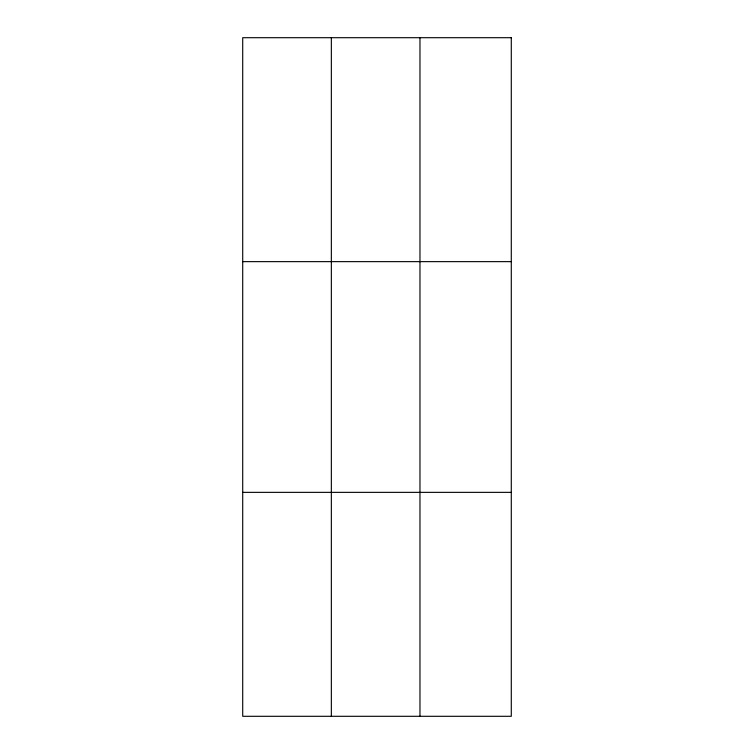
<?xml version="1.0" encoding="UTF-8"?>
<svg xmlns="http://www.w3.org/2000/svg" width="754" height="754" viewBox="0 0 754 754"><rect width="100%" height="100%" fill="white"/><g stroke="black" fill="none" stroke-linecap="round" stroke-linejoin="round"><path stroke-width="1.13" d="M331.345 716.3L331.345 37.7M419.969 716.3L419.969 37.7M242.713 261.638L511.287 261.638M242.713 492.362L511.287 492.362M511.287 37.7L511.287 716.3L242.713 716.3L242.713 37.7L511.287 37.7"/></g></svg>
